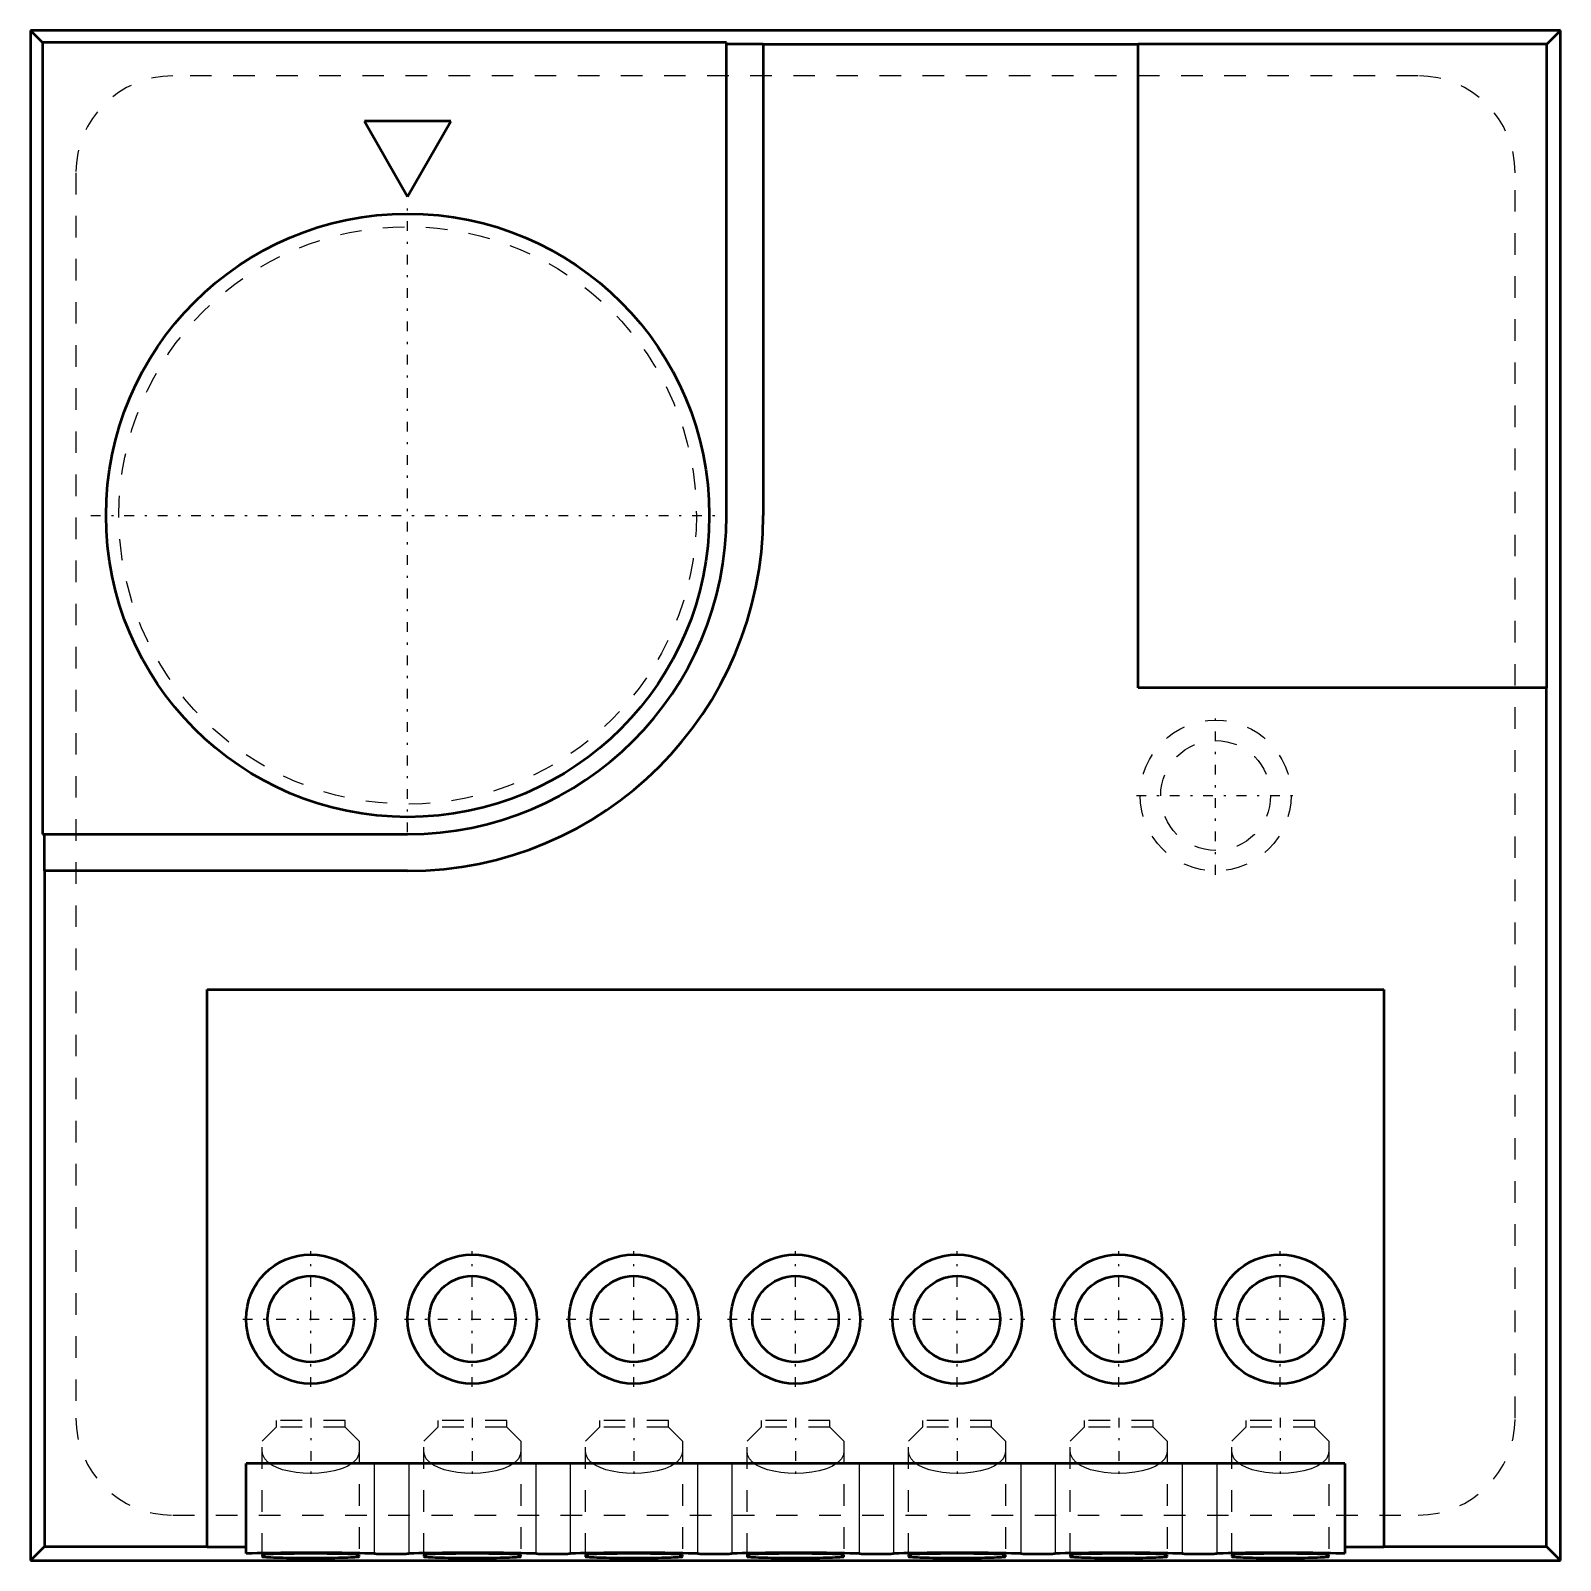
# Model space of a CAD drawing. Header units: millimetres. Extents: x -35.5 to 35.5, y 0 to 71.
import ezdxf

# ---------------------------------------------------------------- set-up
doc = ezdxf.new("R2010")
doc.units = ezdxf.units.MM
doc.linetypes.add('Center', pattern=[1.5, 0.45, -0.5, 0.05, -0.5])
doc.linetypes.add('Dashed', pattern=[2, 1, -1])
for name, color, linetype, lineweight in [('AM_0', 7, 'Continuous', 50), ('AM_4', 3, 'Continuous', 25), ('AM_7', 7, 'Center', 25), ('AM_9', 6, 'Dashed', 25)]:
    doc.layers.add(name, color=color, linetype=linetype, lineweight=lineweight)

msp = doc.modelspace()

# ---------------------------------------------------------------- linework, layer by layer
at = {"layer": 'AM_0'}
for p, q in [((-35.5, 71), (-35.5, 0)), ((35.5, 71), (-35.5, 71)), ((-34.942, 70.442), (-35.5, 71)), ((34.877, 70.377), (35.5, 71)), ((35.5, 0), (35.5, 71)), ((-34.942, 70.442), (-34.942, 33.7)), ((-3.2, 70.442), (-34.942, 70.442)), ((-3.2, 48.5), (-3.2, 70.442)), ((-1.5, 70.377), (-3.2, 70.377)), ((-1.5, 70.377), (-1.5, 48.5)), ((15.9, 70.348), (-1.5, 70.348)), ((15.9, 40.5), (15.9, 70.377)), ((34.877, 70.377), (15.9, 70.377)), ((34.877, 40.5), (34.877, 70.377)), ((-16, 66.8), (-20, 66.8)), ((-20, 66.8), (-18, 63.3)), ((-18, 63.3), (-16, 66.8)), ((34.877, 40.5), (15.9, 40.5)), ((34.848, 0.652), (34.848, 40.5)), ((-34.942, 33.7), (-18, 33.7)), ((-34.877, 33.7), (-34.877, 32)), ((-18, 32), (-34.877, 32)), ((-34.848, 32), (-34.848, 0.652)), ((-27.3, 0.623), (-27.3, 26.5)), ((-27.3, 26.5), (27.3, 26.5)), ((27.3, 26.5), (27.3, 0.623)), ((25.5, 4.5), (-25.5, 4.5)), ((-25.5, 0.313), (-25.5, 4.5)), ((25.5, 4.5), (25.5, 0.313)), ((-34.848, 0.652), (-35.5, 0)), ((-35.5, 0), (35.5, 0)), ((-34.848, 0.652), (-27.3, 0.652)), ((-27.3, 0.623), (-25.5, 0.623)), ((-24.75, 0.257), (-24.75, 0.178)), ((-20.25, 0.178), (-20.25, 0.257)), ((-17.25, 0.257), (-17.25, 0.178)), ((-12.75, 0.178), (-12.75, 0.257)), ((-9.75, 0.257), (-9.75, 0.178)), ((-5.25, 0.178), (-5.25, 0.257)), ((-2.25, 0.257), (-2.25, 0.178)), ((2.25, 0.178), (2.25, 0.257)), ((5.25, 0.257), (5.25, 0.178)), ((9.75, 0.178), (9.75, 0.257)), ((12.75, 0.257), (12.75, 0.178)), ((17.25, 0.178), (17.25, 0.257)), ((20.25, 0.257), (20.25, 0.178)), ((24.75, 0.178), (24.75, 0.257)), ((25.5, 0.623), (27.3, 0.623)), ((27.3, 0.652), (34.848, 0.652)), ((34.848, 0.652), (35.5, 0))]:
    msp.add_line(p, q, dxfattribs=at)
for points in [[(-19.548, 0.315), (-19.754, 0.322), (-19.98, 0.328), (-20.226, 0.333), (-20.489, 0.338), (-20.767, 0.342), (-21.059, 0.346), (-21.361, 0.349), (-21.672, 0.351), (-21.99, 0.353), (-22.311, 0.353), (-22.634, 0.353), (-22.956, 0.353), (-23.274, 0.351), (-23.586, 0.349), (-23.89, 0.346), (-24.184, 0.343), (-24.465, 0.339), (-24.73, 0.334), (-24.979, 0.329), (-25.209, 0.323), (-25.419, 0.316), (-25.5, 0.313)], [(-20.25, 0.257), (-20.259, 0.262), (-20.284, 0.267), (-20.327, 0.272), (-20.386, 0.277), (-20.461, 0.282), (-20.551, 0.286), (-20.657, 0.29), (-20.776, 0.294), (-20.909, 0.298), (-21.054, 0.302), (-21.209, 0.305), (-21.375, 0.308), (-21.549, 0.31), (-21.73, 0.312), (-21.918, 0.314), (-22.109, 0.315), (-22.304, 0.315), (-22.5, 0.316), (-22.696, 0.315), (-22.891, 0.315), (-23.082, 0.314), (-23.27, 0.312), (-23.451, 0.31), (-23.625, 0.308), (-23.791, 0.305), (-23.946, 0.302), (-24.091, 0.298), (-24.224, 0.294), (-24.343, 0.29), (-24.449, 0.286), (-24.539, 0.282), (-24.614, 0.277), (-24.673, 0.272), (-24.716, 0.267), (-24.741, 0.262), (-24.75, 0.257)], [(-24.75, 0.178), (-24.741, 0.173), (-24.716, 0.168), (-24.673, 0.163), (-24.614, 0.158), (-24.539, 0.153), (-24.449, 0.149), (-24.343, 0.144), (-24.224, 0.14), (-24.091, 0.136), (-23.946, 0.133), (-23.791, 0.13), (-23.625, 0.127), (-23.451, 0.125), (-23.27, 0.123), (-23.082, 0.121), (-22.891, 0.12), (-22.696, 0.119), (-22.5, 0.119), (-22.304, 0.119), (-22.109, 0.12), (-21.918, 0.121), (-21.73, 0.123), (-21.549, 0.125), (-21.375, 0.127), (-21.209, 0.13), (-21.054, 0.133), (-20.909, 0.136), (-20.776, 0.14), (-20.657, 0.144), (-20.551, 0.149), (-20.461, 0.153), (-20.386, 0.158), (-20.327, 0.163), (-20.284, 0.168), (-20.259, 0.173), (-20.25, 0.178)], [(-19.548, 0.315), (-19.492, 0.313), (-19.431, 0.312), (-19.365, 0.31), (-19.294, 0.309), (-19.218, 0.308), (-19.14, 0.307), (-19.058, 0.306), (-18.974, 0.305), (-18.888, 0.305), (-18.801, 0.305), (-18.714, 0.305), (-18.627, 0.305), (-18.541, 0.305), (-18.456, 0.306), (-18.374, 0.307), (-18.295, 0.307), (-18.219, 0.309), (-18.147, 0.31), (-18.08, 0.311), (-18.018, 0.313), (-17.961, 0.315), (-17.952, 0.315)], [(-12.048, 0.315), (-12.254, 0.322), (-12.48, 0.328), (-12.726, 0.333), (-12.989, 0.338), (-13.267, 0.342), (-13.559, 0.346), (-13.861, 0.349), (-14.172, 0.351), (-14.49, 0.353), (-14.811, 0.353), (-15.134, 0.353), (-15.456, 0.353), (-15.774, 0.351), (-16.086, 0.349), (-16.39, 0.346), (-16.684, 0.343), (-16.965, 0.339), (-17.23, 0.334), (-17.479, 0.329), (-17.709, 0.323), (-17.919, 0.316), (-17.952, 0.315)], [(-12.75, 0.257), (-12.759, 0.262), (-12.784, 0.267), (-12.827, 0.272), (-12.886, 0.277), (-12.961, 0.282), (-13.051, 0.286), (-13.157, 0.29), (-13.276, 0.294), (-13.409, 0.298), (-13.554, 0.302), (-13.709, 0.305), (-13.875, 0.308), (-14.049, 0.31), (-14.23, 0.312), (-14.418, 0.314), (-14.609, 0.315), (-14.804, 0.315), (-15, 0.316), (-15.196, 0.315), (-15.391, 0.315), (-15.582, 0.314), (-15.77, 0.312), (-15.951, 0.31), (-16.125, 0.308), (-16.291, 0.305), (-16.446, 0.302), (-16.591, 0.298), (-16.724, 0.294), (-16.843, 0.29), (-16.949, 0.286), (-17.039, 0.282), (-17.114, 0.277), (-17.173, 0.272), (-17.216, 0.267), (-17.241, 0.262), (-17.25, 0.257)], [(-17.25, 0.178), (-17.241, 0.173), (-17.216, 0.168), (-17.173, 0.163), (-17.114, 0.158), (-17.039, 0.153), (-16.949, 0.149), (-16.843, 0.144), (-16.724, 0.14), (-16.591, 0.136), (-16.446, 0.133), (-16.291, 0.13), (-16.125, 0.127), (-15.951, 0.125), (-15.77, 0.123), (-15.582, 0.121), (-15.391, 0.12), (-15.196, 0.119), (-15, 0.119), (-14.804, 0.119), (-14.609, 0.12), (-14.418, 0.121), (-14.23, 0.123), (-14.049, 0.125), (-13.875, 0.127), (-13.709, 0.13), (-13.554, 0.133), (-13.409, 0.136), (-13.276, 0.14), (-13.157, 0.144), (-13.051, 0.149), (-12.961, 0.153), (-12.886, 0.158), (-12.827, 0.163), (-12.784, 0.168), (-12.759, 0.173), (-12.75, 0.178)], [(-12.048, 0.315), (-11.992, 0.313), (-11.931, 0.312), (-11.865, 0.31), (-11.794, 0.309), (-11.718, 0.308), (-11.64, 0.307), (-11.558, 0.306), (-11.474, 0.305), (-11.388, 0.305), (-11.301, 0.305), (-11.214, 0.305), (-11.127, 0.305), (-11.041, 0.305), (-10.956, 0.306), (-10.874, 0.307), (-10.795, 0.307), (-10.719, 0.309), (-10.647, 0.31), (-10.58, 0.311), (-10.518, 0.313), (-10.461, 0.315), (-10.452, 0.315)], [(-4.548, 0.315), (-4.754, 0.322), (-4.98, 0.328), (-5.226, 0.333), (-5.489, 0.338), (-5.767, 0.342), (-6.059, 0.346), (-6.361, 0.349), (-6.672, 0.351), (-6.99, 0.353), (-7.311, 0.353), (-7.634, 0.353), (-7.956, 0.353), (-8.274, 0.351), (-8.586, 0.349), (-8.89, 0.346), (-9.184, 0.343), (-9.465, 0.339), (-9.73, 0.334), (-9.979, 0.329), (-10.209, 0.323), (-10.419, 0.316), (-10.452, 0.315)], [(-5.25, 0.257), (-5.259, 0.262), (-5.284, 0.267), (-5.327, 0.272), (-5.386, 0.277), (-5.461, 0.282), (-5.551, 0.286), (-5.657, 0.29), (-5.776, 0.294), (-5.909, 0.298), (-6.054, 0.302), (-6.209, 0.305), (-6.375, 0.308), (-6.549, 0.31), (-6.73, 0.312), (-6.918, 0.314), (-7.109, 0.315), (-7.304, 0.315), (-7.5, 0.316), (-7.696, 0.315), (-7.891, 0.315), (-8.082, 0.314), (-8.27, 0.312), (-8.451, 0.31), (-8.625, 0.308), (-8.791, 0.305), (-8.946, 0.302), (-9.091, 0.298), (-9.224, 0.294), (-9.343, 0.29), (-9.449, 0.286), (-9.539, 0.282), (-9.614, 0.277), (-9.673, 0.272), (-9.716, 0.267), (-9.741, 0.262), (-9.75, 0.257)], [(-9.75, 0.178), (-9.741, 0.173), (-9.716, 0.168), (-9.673, 0.163), (-9.614, 0.158), (-9.539, 0.153), (-9.449, 0.149), (-9.343, 0.144), (-9.224, 0.14), (-9.091, 0.136), (-8.946, 0.133), (-8.791, 0.13), (-8.625, 0.127), (-8.451, 0.125), (-8.27, 0.123), (-8.082, 0.121), (-7.891, 0.12), (-7.696, 0.119), (-7.5, 0.119), (-7.304, 0.119), (-7.109, 0.12), (-6.918, 0.121), (-6.73, 0.123), (-6.549, 0.125), (-6.375, 0.127), (-6.209, 0.13), (-6.054, 0.133), (-5.909, 0.136), (-5.776, 0.14), (-5.657, 0.144), (-5.551, 0.149), (-5.461, 0.153), (-5.386, 0.158), (-5.327, 0.163), (-5.284, 0.168), (-5.259, 0.173), (-5.25, 0.178)], [(-4.548, 0.315), (-4.492, 0.313), (-4.431, 0.312), (-4.365, 0.31), (-4.294, 0.309), (-4.218, 0.308), (-4.14, 0.307), (-4.058, 0.306), (-3.974, 0.305), (-3.888, 0.305), (-3.801, 0.305), (-3.714, 0.305), (-3.627, 0.305), (-3.541, 0.305), (-3.456, 0.306), (-3.374, 0.307), (-3.295, 0.307), (-3.219, 0.309), (-3.147, 0.31), (-3.08, 0.311), (-3.018, 0.313), (-2.961, 0.315), (-2.952, 0.315)], [(2.952, 0.315), (2.746, 0.322), (2.52, 0.328), (2.274, 0.333), (2.011, 0.338), (1.733, 0.342), (1.441, 0.346), (1.139, 0.349), (0.828, 0.351), (0.51, 0.353), (0.189, 0.353), (-0.134, 0.353), (-0.456, 0.353), (-0.774, 0.351), (-1.086, 0.349), (-1.39, 0.346), (-1.684, 0.343), (-1.965, 0.339), (-2.23, 0.334), (-2.479, 0.329), (-2.709, 0.323), (-2.919, 0.316), (-2.952, 0.315)], [(2.25, 0.257), (2.241, 0.262), (2.216, 0.267), (2.173, 0.272), (2.114, 0.277), (2.039, 0.282), (1.949, 0.286), (1.843, 0.29), (1.724, 0.294), (1.591, 0.298), (1.446, 0.302), (1.291, 0.305), (1.125, 0.308), (0.951, 0.31), (0.77, 0.312), (0.582, 0.314), (0.391, 0.315), (0.196, 0.315), (0, 0.316), (-0.196, 0.315), (-0.391, 0.315), (-0.582, 0.314), (-0.77, 0.312), (-0.951, 0.31), (-1.125, 0.308), (-1.291, 0.305), (-1.446, 0.302), (-1.591, 0.298), (-1.724, 0.294), (-1.843, 0.29), (-1.949, 0.286), (-2.039, 0.282), (-2.114, 0.277), (-2.173, 0.272), (-2.216, 0.267), (-2.241, 0.262), (-2.25, 0.257)], [(-2.25, 0.178), (-2.241, 0.173), (-2.216, 0.168), (-2.173, 0.163), (-2.114, 0.158), (-2.039, 0.153), (-1.949, 0.149), (-1.843, 0.144), (-1.724, 0.14), (-1.591, 0.136), (-1.446, 0.133), (-1.291, 0.13), (-1.125, 0.127), (-0.951, 0.125), (-0.77, 0.123), (-0.582, 0.121), (-0.391, 0.12), (-0.196, 0.119), (0, 0.119), (0.196, 0.119), (0.391, 0.12), (0.582, 0.121), (0.77, 0.123), (0.951, 0.125), (1.125, 0.127), (1.291, 0.13), (1.446, 0.133), (1.591, 0.136), (1.724, 0.14), (1.843, 0.144), (1.949, 0.149), (2.039, 0.153), (2.114, 0.158), (2.173, 0.163), (2.216, 0.168), (2.241, 0.173), (2.25, 0.178)], [(2.952, 0.315), (3.008, 0.313), (3.069, 0.312), (3.135, 0.31), (3.206, 0.309), (3.282, 0.308), (3.36, 0.307), (3.442, 0.306), (3.526, 0.305), (3.612, 0.305), (3.699, 0.305), (3.786, 0.305), (3.873, 0.305), (3.959, 0.305), (4.044, 0.306), (4.126, 0.307), (4.205, 0.307), (4.281, 0.309), (4.353, 0.31), (4.42, 0.311), (4.482, 0.313), (4.539, 0.315), (4.548, 0.315)], [(10.452, 0.315), (10.246, 0.322), (10.02, 0.328), (9.774, 0.333), (9.511, 0.338), (9.233, 0.342), (8.941, 0.346), (8.639, 0.349), (8.328, 0.351), (8.01, 0.353), (7.689, 0.353), (7.366, 0.353), (7.044, 0.353), (6.726, 0.351), (6.414, 0.349), (6.11, 0.346), (5.816, 0.343), (5.535, 0.339), (5.27, 0.334), (5.021, 0.329), (4.791, 0.323), (4.581, 0.316), (4.548, 0.315)], [(9.75, 0.257), (9.741, 0.262), (9.716, 0.267), (9.673, 0.272), (9.614, 0.277), (9.539, 0.282), (9.449, 0.286), (9.343, 0.29), (9.224, 0.294), (9.091, 0.298), (8.946, 0.302), (8.791, 0.305), (8.625, 0.308), (8.451, 0.31), (8.27, 0.312), (8.082, 0.314), (7.891, 0.315), (7.696, 0.315), (7.5, 0.316), (7.304, 0.315), (7.109, 0.315), (6.918, 0.314), (6.73, 0.312), (6.549, 0.31), (6.375, 0.308), (6.209, 0.305), (6.054, 0.302), (5.909, 0.298), (5.776, 0.294), (5.657, 0.29), (5.551, 0.286), (5.461, 0.282), (5.386, 0.277), (5.327, 0.272), (5.284, 0.267), (5.259, 0.262), (5.25, 0.257)], [(5.25, 0.178), (5.259, 0.173), (5.284, 0.168), (5.327, 0.163), (5.386, 0.158), (5.461, 0.153), (5.551, 0.149), (5.657, 0.144), (5.776, 0.14), (5.909, 0.136), (6.054, 0.133), (6.209, 0.13), (6.375, 0.127), (6.549, 0.125), (6.73, 0.123), (6.918, 0.121), (7.109, 0.12), (7.304, 0.119), (7.5, 0.119), (7.696, 0.119), (7.891, 0.12), (8.082, 0.121), (8.27, 0.123), (8.451, 0.125), (8.625, 0.127), (8.791, 0.13), (8.946, 0.133), (9.091, 0.136), (9.224, 0.14), (9.343, 0.144), (9.449, 0.149), (9.539, 0.153), (9.614, 0.158), (9.673, 0.163), (9.716, 0.168), (9.741, 0.173), (9.75, 0.178)], [(10.452, 0.315), (10.508, 0.313), (10.569, 0.312), (10.635, 0.31), (10.706, 0.309), (10.782, 0.308), (10.86, 0.307), (10.942, 0.306), (11.026, 0.305), (11.112, 0.305), (11.199, 0.305), (11.286, 0.305), (11.373, 0.305), (11.459, 0.305), (11.544, 0.306), (11.626, 0.307), (11.705, 0.307), (11.781, 0.309), (11.853, 0.31), (11.92, 0.311), (11.982, 0.313), (12.039, 0.315), (12.048, 0.315)], [(17.952, 0.315), (17.746, 0.322), (17.52, 0.328), (17.274, 0.333), (17.011, 0.338), (16.733, 0.342), (16.441, 0.346), (16.139, 0.349), (15.828, 0.351), (15.51, 0.353), (15.189, 0.353), (14.866, 0.353), (14.544, 0.353), (14.226, 0.351), (13.914, 0.349), (13.61, 0.346), (13.316, 0.343), (13.035, 0.339), (12.77, 0.334), (12.521, 0.329), (12.291, 0.323), (12.081, 0.316), (12.048, 0.315)], [(17.25, 0.257), (17.241, 0.262), (17.216, 0.267), (17.173, 0.272), (17.114, 0.277), (17.039, 0.282), (16.949, 0.286), (16.843, 0.29), (16.724, 0.294), (16.591, 0.298), (16.446, 0.302), (16.291, 0.305), (16.125, 0.308), (15.951, 0.31), (15.77, 0.312), (15.582, 0.314), (15.391, 0.315), (15.196, 0.315), (15, 0.316), (14.804, 0.315), (14.609, 0.315), (14.418, 0.314), (14.23, 0.312), (14.049, 0.31), (13.875, 0.308), (13.709, 0.305), (13.554, 0.302), (13.409, 0.298), (13.276, 0.294), (13.157, 0.29), (13.051, 0.286), (12.961, 0.282), (12.886, 0.277), (12.827, 0.272), (12.784, 0.267), (12.759, 0.262), (12.75, 0.257)], [(12.75, 0.178), (12.759, 0.173), (12.784, 0.168), (12.827, 0.163), (12.886, 0.158), (12.961, 0.153), (13.051, 0.149), (13.157, 0.144), (13.276, 0.14), (13.409, 0.136), (13.554, 0.133), (13.709, 0.13), (13.875, 0.127), (14.049, 0.125), (14.23, 0.123), (14.418, 0.121), (14.609, 0.12), (14.804, 0.119), (15, 0.119), (15.196, 0.119), (15.391, 0.12), (15.582, 0.121), (15.77, 0.123), (15.951, 0.125), (16.125, 0.127), (16.291, 0.13), (16.446, 0.133), (16.591, 0.136), (16.724, 0.14), (16.843, 0.144), (16.949, 0.149), (17.039, 0.153), (17.114, 0.158), (17.173, 0.163), (17.216, 0.168), (17.241, 0.173), (17.25, 0.178)], [(17.952, 0.315), (18.008, 0.313), (18.069, 0.312), (18.135, 0.31), (18.206, 0.309), (18.282, 0.308), (18.36, 0.307), (18.442, 0.306), (18.526, 0.305), (18.612, 0.305), (18.699, 0.305), (18.786, 0.305), (18.873, 0.305), (18.959, 0.305), (19.044, 0.306), (19.126, 0.307), (19.205, 0.307), (19.281, 0.309), (19.353, 0.31), (19.42, 0.311), (19.482, 0.313), (19.539, 0.315), (19.548, 0.315)], [(25.5, 0.313), (25.3, 0.32), (25.078, 0.326), (24.837, 0.332), (24.578, 0.337), (24.304, 0.341), (24.015, 0.345), (23.715, 0.348), (23.406, 0.351), (23.09, 0.352), (22.769, 0.353), (22.447, 0.353), (22.125, 0.353), (21.805, 0.352), (21.491, 0.35), (21.185, 0.347), (20.888, 0.344), (20.604, 0.34), (20.334, 0.335), (20.081, 0.33), (19.846, 0.324), (19.632, 0.318), (19.548, 0.315)], [(24.75, 0.257), (24.741, 0.262), (24.716, 0.267), (24.673, 0.272), (24.614, 0.277), (24.539, 0.282), (24.449, 0.286), (24.343, 0.29), (24.224, 0.294), (24.091, 0.298), (23.946, 0.302), (23.791, 0.305), (23.625, 0.308), (23.451, 0.31), (23.27, 0.312), (23.082, 0.314), (22.891, 0.315), (22.696, 0.315), (22.5, 0.316), (22.304, 0.315), (22.109, 0.315), (21.918, 0.314), (21.73, 0.312), (21.549, 0.31), (21.375, 0.308), (21.209, 0.305), (21.054, 0.302), (20.909, 0.298), (20.776, 0.294), (20.657, 0.29), (20.551, 0.286), (20.461, 0.282), (20.386, 0.277), (20.327, 0.272), (20.284, 0.267), (20.259, 0.262), (20.25, 0.257)], [(20.25, 0.178), (20.259, 0.173), (20.284, 0.168), (20.327, 0.163), (20.386, 0.158), (20.461, 0.153), (20.551, 0.149), (20.657, 0.144), (20.776, 0.14), (20.909, 0.136), (21.054, 0.133), (21.209, 0.13), (21.375, 0.127), (21.549, 0.125), (21.73, 0.123), (21.918, 0.121), (22.109, 0.12), (22.304, 0.119), (22.5, 0.119), (22.696, 0.119), (22.891, 0.12), (23.082, 0.121), (23.27, 0.123), (23.451, 0.125), (23.625, 0.127), (23.791, 0.13), (23.946, 0.133), (24.091, 0.136), (24.224, 0.14), (24.343, 0.144), (24.449, 0.149), (24.539, 0.153), (24.614, 0.158), (24.673, 0.163), (24.716, 0.168), (24.741, 0.173), (24.75, 0.178)]]:
    msp.add_lwpolyline(points, dxfattribs=at)
for centre, radius in [((-18, 48.5), 14), ((-22.5, 11.2), 3), ((-15, 11.2), 3), ((-7.5, 11.2), 3), ((0, 11.2), 3), ((7.5, 11.2), 3), ((15, 11.2), 3), ((22.5, 11.2), 3), ((-22.5, 11.2), 2), ((-15, 11.2), 2), ((-7.5, 11.2), 2), ((0, 11.2), 2), ((7.5, 11.2), 2), ((15, 11.2), 2), ((22.5, 11.2), 2)]:
    msp.add_circle(centre, radius, dxfattribs=at)
for radius in [14.8, 16.5]:
    msp.add_arc((-18, 48.5), radius, 270, 0, dxfattribs=at)
at = {"layer": 'AM_4'}
for p, q in [((-19.548, 4.5), (-19.548, 0.315)), ((-17.952, 4.5), (-17.952, 0.315)), ((-12.048, 4.5), (-12.048, 0.315)), ((-10.452, 4.5), (-10.452, 0.315)), ((-4.548, 4.5), (-4.548, 0.315)), ((-2.952, 4.5), (-2.952, 0.315)), ((2.952, 4.5), (2.952, 0.315)), ((4.548, 4.5), (4.548, 0.315)), ((10.452, 4.5), (10.452, 0.315)), ((12.048, 4.5), (12.048, 0.315)), ((17.952, 4.5), (17.952, 0.315)), ((19.548, 4.5), (19.548, 0.315))]:
    msp.add_line(p, q, dxfattribs=at)
at = {"layer": 'AM_7'}
for p, q in [((-18, 33.8), (-18, 63.2)), ((-32.7, 48.5), (-3.3, 48.5)), ((19.5, 31.825), (19.5, 39.175)), ((15.825, 35.5), (23.175, 35.5)), ((-22.5, 8.05), (-22.5, 14.35)), ((-15, 8.05), (-15, 14.35)), ((-7.5, 8.05), (-7.5, 14.35)), ((0, 8.05), (0, 14.35)), ((7.5, 8.05), (7.5, 14.35)), ((15, 8.05), (15, 14.35)), ((22.5, 8.05), (22.5, 14.35)), ((-25.65, 11.2), (-19.35, 11.2)), ((-18.15, 11.2), (-11.85, 11.2)), ((-10.65, 11.2), (-4.35, 11.2)), ((-3.15, 11.2), (3.15, 11.2)), ((4.35, 11.2), (10.65, 11.2)), ((11.85, 11.2), (18.15, 11.2)), ((19.35, 11.2), (25.65, 11.2)), ((-22.5, 6.623), (-22.5, 3.917)), ((-15, 6.623), (-15, 3.917)), ((-7.5, 6.623), (-7.5, 3.917)), ((0, 6.623), (0, 3.917)), ((7.5, 6.623), (7.5, 3.917)), ((15, 6.623), (15, 3.917)), ((22.5, 6.623), (22.5, 3.917))]:
    msp.add_line(p, q, dxfattribs=at)
at = {"layer": 'AM_9'}
for p, q in [((28.9, 68.9), (-28.9, 68.9)), ((-33.4, 64.4), (-33.4, 6.6)), ((33.4, 6.6), (33.4, 64.4)), ((-24.1, 6.5), (-24.1, 6.19)), ((-20.9, 6.5), (-24.1, 6.5)), ((-20.9, 6.19), (-20.9, 6.5)), ((-16.6, 6.5), (-16.6, 6.19)), ((-13.4, 6.5), (-16.6, 6.5)), ((-13.4, 6.19), (-13.4, 6.5)), ((-9.1, 6.5), (-9.1, 6.19)), ((-5.9, 6.5), (-9.1, 6.5)), ((-5.9, 6.19), (-5.9, 6.5)), ((-1.6, 6.5), (-1.6, 6.19)), ((1.6, 6.5), (-1.6, 6.5)), ((1.6, 6.19), (1.6, 6.5)), ((5.9, 6.5), (5.9, 6.19)), ((9.1, 6.5), (5.9, 6.5)), ((9.1, 6.19), (9.1, 6.5)), ((13.4, 6.5), (13.4, 6.19)), ((16.6, 6.5), (13.4, 6.5)), ((16.6, 6.19), (16.6, 6.5)), ((20.9, 6.5), (20.9, 6.19)), ((24.1, 6.5), (20.9, 6.5)), ((24.1, 6.19), (24.1, 6.5)), ((-24.1, 6.19), (-24.75, 5.54)), ((-20.9, 6.19), (-24.1, 6.19)), ((-20.25, 5.54), (-20.9, 6.19)), ((-16.6, 6.19), (-17.25, 5.54)), ((-13.4, 6.19), (-16.6, 6.19)), ((-12.75, 5.54), (-13.4, 6.19)), ((-9.1, 6.19), (-9.75, 5.54)), ((-5.9, 6.19), (-9.1, 6.19)), ((-5.25, 5.54), (-5.9, 6.19)), ((-1.6, 6.19), (-2.25, 5.54)), ((1.6, 6.19), (-1.6, 6.19)), ((2.25, 5.54), (1.6, 6.19)), ((5.9, 6.19), (5.25, 5.54)), ((9.1, 6.19), (5.9, 6.19)), ((9.75, 5.54), (9.1, 6.19)), ((13.4, 6.19), (12.75, 5.54)), ((16.6, 6.19), (13.4, 6.19)), ((17.25, 5.54), (16.6, 6.19)), ((20.9, 6.19), (20.25, 5.54)), ((24.1, 6.19), (20.9, 6.19)), ((24.75, 5.54), (24.1, 6.19)), ((-24.75, 0.257), (-24.75, 5.54)), ((-20.25, 5.54), (-20.25, 0.257)), ((-17.25, 0.257), (-17.25, 5.54)), ((-12.75, 5.54), (-12.75, 0.257)), ((-9.75, 0.257), (-9.75, 5.54)), ((-5.25, 5.54), (-5.25, 0.257)), ((-2.25, 0.257), (-2.25, 5.54)), ((2.25, 5.54), (2.25, 0.257)), ((5.25, 0.257), (5.25, 5.54)), ((9.75, 5.54), (9.75, 0.257)), ((12.75, 0.257), (12.75, 5.54)), ((17.25, 5.54), (17.25, 0.257)), ((20.25, 0.257), (20.25, 5.54)), ((24.75, 5.54), (24.75, 0.257)), ((-28.9, 2.1), (28.9, 2.1))]:
    msp.add_line(p, q, dxfattribs=at)
for points in [[(-20.25, 5.086), (-20.277, 4.899), (-20.363, 4.721), (-20.53, 4.538), (-20.782, 4.374), (-21.064, 4.253), (-21.409, 4.155), (-21.749, 4.092), (-22.125, 4.053), (-22.478, 4.04), (-22.843, 4.051), (-23.18, 4.082), (-23.507, 4.136), (-23.803, 4.21), (-24.072, 4.306), (-24.304, 4.422), (-24.494, 4.559), (-24.636, 4.719), (-24.723, 4.899), (-24.75, 5.086)], [(-12.75, 5.086), (-12.777, 4.899), (-12.863, 4.721), (-13.03, 4.538), (-13.282, 4.374), (-13.564, 4.253), (-13.909, 4.155), (-14.249, 4.092), (-14.625, 4.053), (-14.978, 4.04), (-15.343, 4.051), (-15.68, 4.082), (-16.007, 4.136), (-16.303, 4.21), (-16.572, 4.306), (-16.804, 4.422), (-16.994, 4.559), (-17.136, 4.719), (-17.223, 4.899), (-17.25, 5.086)], [(-5.25, 5.086), (-5.277, 4.899), (-5.363, 4.721), (-5.53, 4.538), (-5.782, 4.374), (-6.064, 4.253), (-6.409, 4.155), (-6.749, 4.092), (-7.125, 4.053), (-7.478, 4.04), (-7.843, 4.051), (-8.18, 4.082), (-8.507, 4.136), (-8.803, 4.21), (-9.072, 4.306), (-9.304, 4.422), (-9.494, 4.559), (-9.636, 4.719), (-9.723, 4.899), (-9.75, 5.086)], [(2.25, 5.086), (2.223, 4.899), (2.137, 4.721), (1.97, 4.538), (1.718, 4.374), (1.436, 4.253), (1.091, 4.155), (0.751, 4.092), (0.375, 4.053), (0.022, 4.04), (-0.343, 4.051), (-0.68, 4.082), (-1.007, 4.136), (-1.303, 4.21), (-1.572, 4.306), (-1.804, 4.422), (-1.994, 4.559), (-2.136, 4.719), (-2.223, 4.899), (-2.25, 5.086)], [(9.75, 5.086), (9.723, 4.899), (9.637, 4.721), (9.47, 4.538), (9.218, 4.374), (8.936, 4.253), (8.591, 4.155), (8.251, 4.092), (7.875, 4.053), (7.522, 4.04), (7.157, 4.051), (6.82, 4.082), (6.493, 4.136), (6.197, 4.21), (5.928, 4.306), (5.696, 4.422), (5.506, 4.559), (5.364, 4.719), (5.277, 4.899), (5.25, 5.086)], [(17.25, 5.086), (17.223, 4.899), (17.137, 4.721), (16.97, 4.538), (16.718, 4.374), (16.436, 4.253), (16.091, 4.155), (15.751, 4.092), (15.375, 4.053), (15.022, 4.04), (14.657, 4.051), (14.32, 4.082), (13.993, 4.136), (13.697, 4.21), (13.428, 4.306), (13.196, 4.422), (13.006, 4.559), (12.864, 4.719), (12.777, 4.899), (12.75, 5.086)], [(24.75, 5.086), (24.723, 4.899), (24.637, 4.721), (24.47, 4.538), (24.218, 4.374), (23.936, 4.253), (23.591, 4.155), (23.251, 4.092), (22.875, 4.053), (22.522, 4.04), (22.157, 4.051), (21.82, 4.082), (21.493, 4.136), (21.197, 4.21), (20.928, 4.306), (20.696, 4.422), (20.506, 4.559), (20.364, 4.719), (20.277, 4.899), (20.25, 5.086)]]:
    msp.add_lwpolyline(points, dxfattribs=at)
for centre, radius in [((-18, 48.5), 13.4), ((19.5, 35.5), 3.5), ((19.5, 35.5), 2.55)]:
    msp.add_circle(centre, radius, dxfattribs=at)
for centre, start, end in [((-28.9, 64.4), 90, 180), ((28.9, 64.4), 0, 90), ((-28.9, 6.6), 180, 270), ((28.9, 6.6), 270, 0)]:
    msp.add_arc(centre, 4.5, start, end, dxfattribs=at)

doc.saveas('drawing.dxf')
